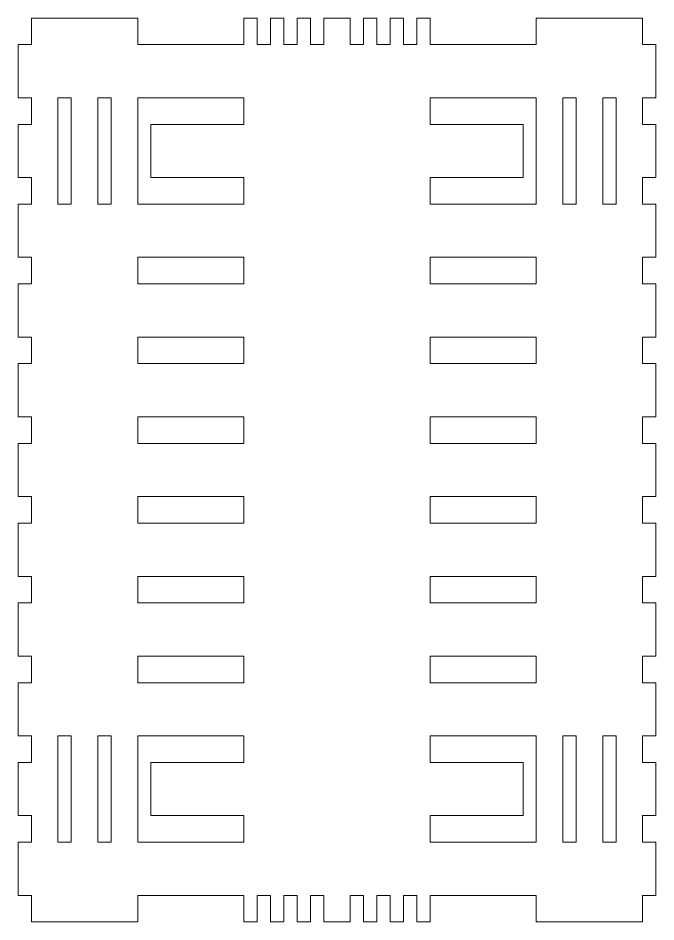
# Model space of a CAD drawing. Header units: centimetres. Extents: x -232 to 19, y -54 to 117.
# Drawn here: x -83.56 to -54.76, y -22 to 18.8 of the extents above; entities that cross this region are included whole.
import ezdxf

# ---------------------------------------------------------------- set-up
doc = ezdxf.new("R2010")
doc.units = ezdxf.units.CM
doc.header["$MEASUREMENT"] = 0
doc.layers.add('layer 1', color=7, linetype='Continuous')

msp = doc.modelspace()

# ---------------------------------------------------------------- linework, layer by layer
at = {"layer": 'layer 1', "color": 250, "lineweight": 9}
for points, knots in [([(-83.56059, -14.79714), (-83.56059, -14.79714), (-82.9606, -14.79714), (-82.9606, -14.79714), (-82.9606, -14.79714), (-82.9606, -14.79714), (-82.9606, -13.59715), (-82.9606, -13.59715), (-82.9606, -13.59715), (-82.9606, -13.59715), (-83.56059, -13.59715), (-83.56059, -13.59715), (-83.56059, -13.59715), (-83.56059, -13.59715), (-83.56059, -11.19716), (-83.56059, -11.19716), (-83.56059, -11.19716), (-83.56059, -11.19716), (-82.9606, -11.19716), (-82.9606, -11.19716), (-82.9606, -11.19716), (-82.9606, -11.19716), (-82.9606, -9.99714), (-82.9606, -9.99714), (-82.9606, -9.99714), (-82.9606, -9.99714), (-83.56059, -9.99714), (-83.56059, -9.99714), (-83.56059, -9.99714), (-83.56059, -9.99714), (-83.56059, -7.59715), (-83.56059, -7.59715), (-83.56059, -7.59715), (-83.56059, -7.59715), (-82.9606, -7.59715), (-82.9606, -7.59715), (-82.9606, -7.59715), (-82.9606, -7.59715), (-82.9606, -6.39716), (-82.9606, -6.39716), (-82.9606, -6.39716), (-82.9606, -6.39716), (-83.56059, -6.39716), (-83.56059, -6.39716), (-83.56059, -6.39716), (-83.56059, -6.39716), (-83.56061, -3.99716), (-83.56061, -3.99716), (-83.56061, -3.99716), (-83.56061, -3.99716), (-82.9606, -3.99716), (-82.9606, -3.99716), (-82.9606, -3.99716), (-82.9606, -3.99716), (-82.9606, -2.79715), (-82.9606, -2.79715), (-82.9606, -2.79715), (-82.9606, -2.79715), (-83.56059, -2.79715), (-83.56059, -2.79715), (-83.56059, -2.79715), (-83.56059, -2.79715), (-83.56059, -0.39716), (-83.56059, -0.39716), (-83.56059, -0.39716), (-83.56059, -0.39716), (-82.9606, -0.39716), (-82.9606, -0.39716), (-82.9606, -0.39716), (-82.9606, -0.39716), (-82.9606, 0.80284), (-82.9606, 0.80284), (-82.9606, 0.80284), (-82.9606, 0.80284), (-83.56059, 0.80284), (-83.56059, 0.80284), (-83.56059, 0.80284), (-83.56059, 0.80284), (-83.56061, 3.20282), (-83.56061, 3.20282), (-83.56061, 3.20282), (-83.56061, 3.20282), (-82.9606, 3.20282), (-82.9606, 3.20282), (-82.9606, 3.20282), (-82.9606, 3.20282), (-82.9606, 4.40282), (-82.9606, 4.40282), (-82.9606, 4.40282), (-82.9606, 4.40282), (-83.56061, 4.40282), (-83.56061, 4.40282), (-83.56061, 4.40282), (-83.56061, 4.40282), (-83.56061, 6.80281), (-83.56061, 6.80281), (-83.56061, 6.80281), (-83.56061, 6.80281), (-82.9606, 6.80281), (-82.9606, 6.80281), (-82.9606, 6.80281), (-82.9606, 6.80281), (-82.9606, 8.00283), (-82.9606, 8.00283), (-82.9606, 8.00283), (-82.9606, 8.00283), (-83.56059, 8.00283), (-83.56059, 8.00283), (-83.56059, 8.00283), (-83.56059, 8.00283), (-83.56061, 10.40282), (-83.56061, 10.40282), (-83.56061, 10.40282), (-83.56061, 10.40282), (-82.9606, 10.40282), (-82.9606, 10.40282), (-82.9606, 10.40282), (-82.9606, 10.40282), (-82.9606, 11.60281), (-82.9606, 11.60281), (-82.9606, 11.60281), (-82.9606, 11.60281), (-83.56059, 11.60281), (-83.56059, 11.60281), (-83.56059, 11.60281), (-83.56059, 11.60281), (-83.56059, 14.0028), (-83.56059, 14.0028), (-83.56059, 14.0028), (-83.56059, 14.0028), (-82.9606, 14.0028), (-82.9606, 14.0028), (-82.9606, 14.0028), (-82.9606, 14.0028), (-82.9606, 15.2028), (-82.9606, 15.2028), (-82.9606, 15.2028), (-82.9606, 15.2028), (-83.56061, 15.2028), (-83.56061, 15.2028), (-83.56061, 15.2028), (-83.56061, 15.2028), (-83.56059, 17.60279), (-83.56059, 17.60279), (-83.56059, 17.60279), (-83.56059, 17.60279), (-82.9606, 17.60279), (-82.9606, 17.60279), (-82.9606, 17.60279), (-82.9606, 17.60279), (-82.9606, 18.80279), (-82.9606, 18.80279), (-82.9606, 18.80279), (-82.9606, 18.80279), (-78.16061, 18.80279), (-78.16061, 18.80279), (-78.16061, 18.80279), (-78.16061, 18.80279), (-78.16061, 17.60279), (-78.16061, 17.60279), (-78.16061, 17.60279), (-78.16061, 17.60279), (-73.36062, 17.60279), (-73.36062, 17.60279), (-73.36062, 17.60279), (-73.36062, 17.60279), (-73.36062, 18.80279), (-73.36062, 18.80279), (-73.36062, 18.80279), (-73.36062, 18.80279), (-72.76063, 18.80279), (-72.76063, 18.80279), (-72.76063, 18.80279), (-72.76063, 18.80279), (-72.76063, 17.60279), (-72.76063, 17.60279), (-72.76063, 17.60279), (-72.76063, 17.60279), (-72.16062, 17.60279), (-72.16062, 17.60279), (-72.16062, 17.60279), (-72.16062, 17.60279), (-72.16064, 18.80279), (-72.16064, 18.80279), (-72.16064, 18.80279), (-72.16064, 18.80279), (-71.56062, 18.80279), (-71.56062, 18.80279), (-71.56062, 18.80279), (-71.56062, 18.80279), (-71.56062, 17.60279), (-71.56062, 17.60279), (-71.56062, 17.60279), (-71.56062, 17.60279), (-70.96062, 17.60279), (-70.96062, 17.60279), (-70.96062, 17.60279), (-70.96062, 17.60279), (-70.96062, 18.80279), (-70.96062, 18.80279), (-70.96062, 18.80279), (-70.96062, 18.80279), (-70.36062, 18.80279), (-70.36062, 18.80279), (-70.36062, 18.80279), (-70.36062, 18.80279), (-70.36062, 17.60279), (-70.36062, 17.60279), (-70.36062, 17.60279), (-70.36062, 17.60279), (-69.76065, 17.60279), (-69.76065, 17.60279), (-69.76065, 17.60279), (-69.76065, 17.60279), (-69.76065, 18.80279), (-69.76065, 18.80279), (-69.76065, 18.80279), (-69.76065, 18.80279), (-68.56061, 18.80279), (-68.56061, 18.80279), (-68.56061, 18.80279), (-68.56061, 18.80279), (-68.56061, 17.60279), (-68.56061, 17.60279), (-68.56061, 17.60279), (-68.56061, 17.60279), (-67.96062, 17.60279), (-67.96062, 17.60279), (-67.96062, 17.60279), (-67.96062, 17.60279), (-67.96062, 18.80279), (-67.96062, 18.80279), (-67.96062, 18.80279), (-67.96062, 18.80279), (-67.36062, 18.80279), (-67.36062, 18.80279), (-67.36062, 18.80279), (-67.36062, 18.80279), (-67.36062, 17.60279), (-67.36062, 17.60279), (-67.36062, 17.60279), (-67.36062, 17.60279), (-66.76064, 17.60279), (-66.76064, 17.60279), (-66.76064, 17.60279), (-66.76064, 17.60279), (-66.76064, 18.80279), (-66.76064, 18.80279), (-66.76064, 18.80279), (-66.76064, 18.80279), (-66.16064, 18.80279), (-66.16064, 18.80279), (-66.16064, 18.80279), (-66.16064, 18.80279), (-66.16064, 17.60279), (-66.16064, 17.60279), (-66.16064, 17.60279), (-66.16064, 17.60279), (-65.56063, 17.60279), (-65.56063, 17.60279), (-65.56063, 17.60279), (-65.56063, 17.60279), (-65.56063, 18.80279), (-65.56063, 18.80279), (-65.56063, 18.80279), (-65.56063, 18.80279), (-64.96063, 18.80279), (-64.96063, 18.80279), (-64.96063, 18.80279), (-64.96063, 18.80279), (-64.96063, 17.60279), (-64.96063, 17.60279), (-64.96063, 17.60279), (-64.96063, 17.60279), (-60.16065, 17.60279), (-60.16065, 17.60279), (-60.16065, 17.60279), (-60.16065, 17.60279), (-60.16065, 18.80279), (-60.16065, 18.80279), (-60.16065, 18.80279), (-60.16065, 18.80279), (-55.36064, 18.80279), (-55.36064, 18.80279), (-55.36064, 18.80279), (-55.36064, 18.80279), (-55.36066, 17.60279), (-55.36066, 17.60279), (-55.36066, 17.60279), (-55.36066, 17.60279), (-54.76067, 17.60279), (-54.76067, 17.60279), (-54.76067, 17.60279), (-54.76067, 17.60279), (-54.76067, 15.2028), (-54.76067, 15.2028), (-54.76067, 15.2028), (-54.76067, 15.2028), (-55.36066, 15.2028), (-55.36066, 15.2028), (-55.36066, 15.2028), (-55.36066, 15.2028), (-55.36066, 14.0028), (-55.36066, 14.0028), (-55.36066, 14.0028), (-55.36066, 14.0028), (-54.76065, 14.0028), (-54.76065, 14.0028), (-54.76065, 14.0028), (-54.76065, 14.0028), (-54.76065, 11.60281), (-54.76065, 11.60281), (-54.76065, 11.60281), (-54.76065, 11.60281), (-55.36066, 11.60281), (-55.36066, 11.60281), (-55.36066, 11.60281), (-55.36066, 11.60281), (-55.36066, 10.40282), (-55.36066, 10.40282), (-55.36066, 10.40282), (-55.36066, 10.40282), (-54.76065, 10.40282), (-54.76065, 10.40282), (-54.76065, 10.40282), (-54.76065, 10.40282), (-54.76065, 8.00283), (-54.76065, 8.00283), (-54.76065, 8.00283), (-54.76065, 8.00283), (-55.36066, 8.00283), (-55.36066, 8.00283), (-55.36066, 8.00283), (-55.36066, 8.00283), (-55.36066, 6.80281), (-55.36066, 6.80281), (-55.36066, 6.80281), (-55.36066, 6.80281), (-54.76065, 6.80281), (-54.76065, 6.80281), (-54.76065, 6.80281), (-54.76065, 6.80281), (-54.76065, 4.40282), (-54.76065, 4.40282), (-54.76065, 4.40282), (-54.76065, 4.40282), (-55.36066, 4.40282), (-55.36066, 4.40282), (-55.36066, 4.40282), (-55.36066, 4.40282), (-55.36066, 3.20282), (-55.36066, 3.20282), (-55.36066, 3.20282), (-55.36066, 3.20282), (-54.76065, 3.20282), (-54.76065, 3.20282), (-54.76065, 3.20282), (-54.76065, 3.20282), (-54.76065, 0.80284), (-54.76065, 0.80284), (-54.76065, 0.80284), (-54.76065, 0.80284), (-55.36066, 0.80284), (-55.36066, 0.80284), (-55.36066, 0.80284), (-55.36066, 0.80284), (-55.36066, -0.39716), (-55.36066, -0.39716), (-55.36066, -0.39716), (-55.36066, -0.39716), (-54.76065, -0.39716), (-54.76065, -0.39716), (-54.76065, -0.39716), (-54.76065, -0.39716), (-54.76065, -2.79715), (-54.76065, -2.79715), (-54.76065, -2.79715), (-54.76065, -2.79715), (-55.36066, -2.79715), (-55.36066, -2.79715), (-55.36066, -2.79715), (-55.36066, -2.79715), (-55.36066, -3.99716), (-55.36066, -3.99716), (-55.36066, -3.99716), (-55.36066, -3.99716), (-54.76065, -3.99716), (-54.76065, -3.99716), (-54.76065, -3.99716), (-54.76065, -3.99716), (-54.76065, -6.39716), (-54.76065, -6.39716), (-54.76065, -6.39716), (-54.76065, -6.39716), (-55.36066, -6.39716), (-55.36066, -6.39716), (-55.36066, -6.39716), (-55.36066, -6.39716), (-55.36066, -7.59715), (-55.36066, -7.59715), (-55.36066, -7.59715), (-55.36066, -7.59715), (-54.76065, -7.59715), (-54.76065, -7.59715), (-54.76065, -7.59715), (-54.76065, -7.59715), (-54.76065, -9.99714), (-54.76065, -9.99714), (-54.76065, -9.99714), (-54.76065, -9.99714), (-55.36066, -9.99714), (-55.36066, -9.99714), (-55.36066, -9.99714), (-55.36066, -9.99714), (-55.36066, -11.19716), (-55.36066, -11.19716), (-55.36066, -11.19716), (-55.36066, -11.19716), (-54.76065, -11.19716), (-54.76065, -11.19716), (-54.76065, -11.19716), (-54.76065, -11.19716), (-54.76065, -13.59715), (-54.76065, -13.59715), (-54.76065, -13.59715), (-54.76065, -13.59715), (-55.36066, -13.59715), (-55.36066, -13.59715), (-55.36066, -13.59715), (-55.36066, -13.59715), (-55.36066, -14.79714), (-55.36066, -14.79714), (-55.36066, -14.79714), (-55.36066, -14.79714), (-54.76065, -14.79714), (-54.76065, -14.79714), (-54.76065, -14.79714), (-54.76065, -14.79714), (-54.76065, -17.19713), (-54.76065, -17.19713), (-54.76065, -17.19713), (-54.76065, -17.19713), (-55.36066, -17.19713), (-55.36066, -17.19713), (-55.36066, -17.19713), (-55.36066, -17.19713), (-55.36064, -18.39713), (-55.36064, -18.39713), (-55.36064, -18.39713), (-55.36064, -18.39713), (-54.76065, -18.39713), (-54.76065, -18.39713), (-54.76065, -18.39713), (-54.76065, -18.39713), (-54.76065, -20.79714), (-54.76065, -20.79714), (-54.76065, -20.79714), (-54.76065, -20.79714), (-55.36064, -20.79714), (-55.36064, -20.79714), (-55.36064, -20.79714), (-55.36064, -20.79714), (-55.36064, -21.99713), (-55.36064, -21.99713), (-55.36064, -21.99713), (-55.36064, -21.99713), (-60.16065, -21.99713), (-60.16065, -21.99713), (-60.16065, -21.99713), (-60.16065, -21.99713), (-60.16065, -20.79714), (-60.16065, -20.79714), (-60.16065, -20.79714), (-60.16065, -20.79714), (-64.96063, -20.79714), (-64.96063, -20.79714), (-64.96063, -20.79714), (-64.96063, -20.79714), (-64.96063, -21.99713), (-64.96063, -21.99713), (-64.96063, -21.99713), (-64.96063, -21.99713), (-65.56063, -21.99713), (-65.56063, -21.99713), (-65.56063, -21.99713), (-65.56063, -21.99713), (-65.56063, -20.79714), (-65.56063, -20.79714), (-65.56063, -20.79714), (-65.56063, -20.79714), (-66.16062, -20.79714), (-66.16062, -20.79714), (-66.16062, -20.79714), (-66.16062, -20.79714), (-66.16062, -21.99713), (-66.16062, -21.99713), (-66.16062, -21.99713), (-66.16062, -21.99713), (-66.76064, -21.99713), (-66.76064, -21.99713), (-66.76064, -21.99713), (-66.76064, -21.99713), (-66.76064, -20.79714), (-66.76064, -20.79714), (-66.76064, -20.79714), (-66.76064, -20.79714), (-67.36062, -20.79714), (-67.36062, -20.79714), (-67.36062, -20.79714), (-67.36062, -20.79714), (-67.36062, -21.99713), (-67.36062, -21.99713), (-67.36062, -21.99713), (-67.36062, -21.99713), (-67.96062, -21.99713), (-67.96062, -21.99713), (-67.96062, -21.99713), (-67.96062, -21.99713), (-67.96062, -20.79714), (-67.96062, -20.79714), (-67.96062, -20.79714), (-67.96062, -20.79714), (-68.56061, -20.79714), (-68.56061, -20.79714), (-68.56061, -20.79714), (-68.56061, -20.79714), (-68.56061, -21.99713), (-68.56061, -21.99713), (-68.56061, -21.99713), (-68.56061, -21.99713), (-69.76063, -21.99713), (-69.76063, -21.99713), (-69.76063, -21.99713), (-69.76063, -21.99713), (-69.76063, -20.79714), (-69.76063, -20.79714), (-69.76063, -20.79714), (-69.76063, -20.79714), (-70.36062, -20.79714), (-70.36062, -20.79714), (-70.36062, -20.79714), (-70.36062, -20.79714), (-70.36062, -21.99713), (-70.36062, -21.99713), (-70.36062, -21.99713), (-70.36062, -21.99713), (-70.96062, -21.99713), (-70.96062, -21.99713), (-70.96062, -21.99713), (-70.96062, -21.99713), (-70.96062, -20.79714), (-70.96062, -20.79714), (-70.96062, -20.79714), (-70.96062, -20.79714), (-71.56062, -20.79714), (-71.56062, -20.79714), (-71.56062, -20.79714), (-71.56062, -20.79714), (-71.56062, -21.99713), (-71.56062, -21.99713), (-71.56062, -21.99713), (-71.56062, -21.99713), (-72.16062, -21.99713), (-72.16062, -21.99713), (-72.16062, -21.99713), (-72.16062, -21.99713), (-72.16062, -20.79714), (-72.16062, -20.79714), (-72.16062, -20.79714), (-72.16062, -20.79714), (-72.76062, -20.79714), (-72.76062, -20.79714), (-72.76062, -20.79714), (-72.76062, -20.79714), (-72.76062, -21.99713), (-72.76062, -21.99713), (-72.76062, -21.99713), (-72.76062, -21.99713), (-73.36062, -21.99713), (-73.36062, -21.99713), (-73.36062, -21.99713), (-73.36062, -21.99713), (-73.36062, -20.79714), (-73.36062, -20.79714), (-73.36062, -20.79714), (-73.36062, -20.79714), (-78.16061, -20.79714), (-78.16061, -20.79714), (-78.16061, -20.79714), (-78.16061, -20.79714), (-78.16061, -21.99713), (-78.16061, -21.99713), (-78.16061, -21.99713), (-78.16061, -21.99713), (-82.9606, -21.99713), (-82.9606, -21.99713), (-82.9606, -21.99713), (-82.9606, -21.99713), (-82.9606, -20.79714), (-82.9606, -20.79714), (-82.9606, -20.79714), (-82.9606, -20.79714), (-83.56059, -20.79714), (-83.56059, -20.79714), (-83.56059, -20.79714), (-83.56059, -20.79714), (-83.56059, -18.39715), (-83.56059, -18.39715), (-83.56059, -18.39715), (-83.56059, -18.39715), (-82.9606, -18.39715), (-82.9606, -18.39715), (-82.9606, -18.39715), (-82.9606, -18.39715), (-82.9606, -17.19713), (-82.9606, -17.19713), (-82.9606, -17.19713), (-82.9606, -17.19713), (-83.56059, -17.19713), (-83.56059, -17.19713), (-83.56059, -17.19713), (-83.56059, -17.19713), (-83.56059, -14.79714), (-83.56059, -14.79714)], [0, 0, 0, 0, 0.00636943, 0.00636943, 0.00636943, 0.00636943, 0.01273885, 0.01273885, 0.01273885, 0.01273885, 0.01910828, 0.01910828, 0.01910828, 0.01910828, 0.02547771, 0.02547771, 0.02547771, 0.02547771, 0.03184713, 0.03184713, 0.03184713, 0.03184713, 0.03821656, 0.03821656, 0.03821656, 0.03821656, 0.04458599, 0.04458599, 0.04458599, 0.04458599, 0.05095541, 0.05095541, 0.05095541, 0.05095541, 0.05732484, 0.05732484, 0.05732484, 0.05732484, 0.06369427, 0.06369427, 0.06369427, 0.06369427, 0.07006369, 0.07006369, 0.07006369, 0.07006369, 0.07643312, 0.07643312, 0.07643312, 0.07643312, 0.08280255, 0.08280255, 0.08280255, 0.08280255, 0.08917197, 0.08917197, 0.08917197, 0.08917197, 0.0955414, 0.0955414, 0.0955414, 0.0955414, 0.10191083, 0.10191083, 0.10191083, 0.10191083, 0.10828025, 0.10828025, 0.10828025, 0.10828025, 0.11464968, 0.11464968, 0.11464968, 0.11464968, 0.12101911, 0.12101911, 0.12101911, 0.12101911, 0.12738854, 0.12738854, 0.12738854, 0.12738854, 0.13375796, 0.13375796, 0.13375796, 0.13375796, 0.14012739, 0.14012739, 0.14012739, 0.14012739, 0.14649682, 0.14649682, 0.14649682, 0.14649682, 0.15286624, 0.15286624, 0.15286624, 0.15286624, 0.15923567, 0.15923567, 0.15923567, 0.15923567, 0.1656051, 0.1656051, 0.1656051, 0.1656051, 0.17197452, 0.17197452, 0.17197452, 0.17197452, 0.17834395, 0.17834395, 0.17834395, 0.17834395, 0.18471338, 0.18471338, 0.18471338, 0.18471338, 0.1910828, 0.1910828, 0.1910828, 0.1910828, 0.19745223, 0.19745223, 0.19745223, 0.19745223, 0.20382166, 0.20382166, 0.20382166, 0.20382166, 0.21019108, 0.21019108, 0.21019108, 0.21019108, 0.21656051, 0.21656051, 0.21656051, 0.21656051, 0.22292994, 0.22292994, 0.22292994, 0.22292994, 0.22929936, 0.22929936, 0.22929936, 0.22929936, 0.23566879, 0.23566879, 0.23566879, 0.23566879, 0.24203822, 0.24203822, 0.24203822, 0.24203822, 0.24840764, 0.24840764, 0.24840764, 0.24840764, 0.25477707, 0.25477707, 0.25477707, 0.25477707, 0.2611465, 0.2611465, 0.2611465, 0.2611465, 0.26751592, 0.26751592, 0.26751592, 0.26751592, 0.27388535, 0.27388535, 0.27388535, 0.27388535, 0.28025478, 0.28025478, 0.28025478, 0.28025478, 0.2866242, 0.2866242, 0.2866242, 0.2866242, 0.29299363, 0.29299363, 0.29299363, 0.29299363, 0.29936306, 0.29936306, 0.29936306, 0.29936306, 0.30573248, 0.30573248, 0.30573248, 0.30573248, 0.31210191, 0.31210191, 0.31210191, 0.31210191, 0.31847134, 0.31847134, 0.31847134, 0.31847134, 0.32484076, 0.32484076, 0.32484076, 0.32484076, 0.33121019, 0.33121019, 0.33121019, 0.33121019, 0.33757962, 0.33757962, 0.33757962, 0.33757962, 0.34394904, 0.34394904, 0.34394904, 0.34394904, 0.35031847, 0.35031847, 0.35031847, 0.35031847, 0.3566879, 0.3566879, 0.3566879, 0.3566879, 0.36305732, 0.36305732, 0.36305732, 0.36305732, 0.36942675, 0.36942675, 0.36942675, 0.36942675, 0.37579618, 0.37579618, 0.37579618, 0.37579618, 0.38216561, 0.38216561, 0.38216561, 0.38216561, 0.38853503, 0.38853503, 0.38853503, 0.38853503, 0.39490446, 0.39490446, 0.39490446, 0.39490446, 0.40127389, 0.40127389, 0.40127389, 0.40127389, 0.40764331, 0.40764331, 0.40764331, 0.40764331, 0.41401274, 0.41401274, 0.41401274, 0.41401274, 0.42038217, 0.42038217, 0.42038217, 0.42038217, 0.42675159, 0.42675159, 0.42675159, 0.42675159, 0.43312102, 0.43312102, 0.43312102, 0.43312102, 0.43949045, 0.43949045, 0.43949045, 0.43949045, 0.44585987, 0.44585987, 0.44585987, 0.44585987, 0.4522293, 0.4522293, 0.4522293, 0.4522293, 0.45859873, 0.45859873, 0.45859873, 0.45859873, 0.46496815, 0.46496815, 0.46496815, 0.46496815, 0.47133758, 0.47133758, 0.47133758, 0.47133758, 0.47770701, 0.47770701, 0.47770701, 0.47770701, 0.48407643, 0.48407643, 0.48407643, 0.48407643, 0.49044586, 0.49044586, 0.49044586, 0.49044586, 0.49681529, 0.49681529, 0.49681529, 0.49681529, 0.50318471, 0.50318471, 0.50318471, 0.50318471, 0.50955414, 0.50955414, 0.50955414, 0.50955414, 0.51592357, 0.51592357, 0.51592357, 0.51592357, 0.52229299, 0.52229299, 0.52229299, 0.52229299, 0.52866242, 0.52866242, 0.52866242, 0.52866242, 0.53503185, 0.53503185, 0.53503185, 0.53503185, 0.54140127, 0.54140127, 0.54140127, 0.54140127, 0.5477707, 0.5477707, 0.5477707, 0.5477707, 0.55414013, 0.55414013, 0.55414013, 0.55414013, 0.56050955, 0.56050955, 0.56050955, 0.56050955, 0.56687898, 0.56687898, 0.56687898, 0.56687898, 0.57324841, 0.57324841, 0.57324841, 0.57324841, 0.57961783, 0.57961783, 0.57961783, 0.57961783, 0.58598726, 0.58598726, 0.58598726, 0.58598726, 0.59235669, 0.59235669, 0.59235669, 0.59235669, 0.59872611, 0.59872611, 0.59872611, 0.59872611, 0.60509554, 0.60509554, 0.60509554, 0.60509554, 0.61146497, 0.61146497, 0.61146497, 0.61146497, 0.61783439, 0.61783439, 0.61783439, 0.61783439, 0.62420382, 0.62420382, 0.62420382, 0.62420382, 0.63057325, 0.63057325, 0.63057325, 0.63057325, 0.63694268, 0.63694268, 0.63694268, 0.63694268, 0.6433121, 0.6433121, 0.6433121, 0.6433121, 0.64968153, 0.64968153, 0.64968153, 0.64968153, 0.65605096, 0.65605096, 0.65605096, 0.65605096, 0.66242038, 0.66242038, 0.66242038, 0.66242038, 0.66878981, 0.66878981, 0.66878981, 0.66878981, 0.67515924, 0.67515924, 0.67515924, 0.67515924, 0.68152866, 0.68152866, 0.68152866, 0.68152866, 0.68789809, 0.68789809, 0.68789809, 0.68789809, 0.69426752, 0.69426752, 0.69426752, 0.69426752, 0.70063694, 0.70063694, 0.70063694, 0.70063694, 0.70700637, 0.70700637, 0.70700637, 0.70700637, 0.7133758, 0.7133758, 0.7133758, 0.7133758, 0.71974522, 0.71974522, 0.71974522, 0.71974522, 0.72611465, 0.72611465, 0.72611465, 0.72611465, 0.73248408, 0.73248408, 0.73248408, 0.73248408, 0.7388535, 0.7388535, 0.7388535, 0.7388535, 0.74522293, 0.74522293, 0.74522293, 0.74522293, 0.75159236, 0.75159236, 0.75159236, 0.75159236, 0.75796178, 0.75796178, 0.75796178, 0.75796178, 0.76433121, 0.76433121, 0.76433121, 0.76433121, 0.77070064, 0.77070064, 0.77070064, 0.77070064, 0.77707006, 0.77707006, 0.77707006, 0.77707006, 0.78343949, 0.78343949, 0.78343949, 0.78343949, 0.78980892, 0.78980892, 0.78980892, 0.78980892, 0.79617834, 0.79617834, 0.79617834, 0.79617834, 0.80254777, 0.80254777, 0.80254777, 0.80254777, 0.8089172, 0.8089172, 0.8089172, 0.8089172, 0.81528662, 0.81528662, 0.81528662, 0.81528662, 0.82165605, 0.82165605, 0.82165605, 0.82165605, 0.82802548, 0.82802548, 0.82802548, 0.82802548, 0.8343949, 0.8343949, 0.8343949, 0.8343949, 0.84076433, 0.84076433, 0.84076433, 0.84076433, 0.84713376, 0.84713376, 0.84713376, 0.84713376, 0.85350318, 0.85350318, 0.85350318, 0.85350318, 0.85987261, 0.85987261, 0.85987261, 0.85987261, 0.86624204, 0.86624204, 0.86624204, 0.86624204, 0.87261146, 0.87261146, 0.87261146, 0.87261146, 0.87898089, 0.87898089, 0.87898089, 0.87898089, 0.88535032, 0.88535032, 0.88535032, 0.88535032, 0.89171975, 0.89171975, 0.89171975, 0.89171975, 0.89808917, 0.89808917, 0.89808917, 0.89808917, 0.9044586, 0.9044586, 0.9044586, 0.9044586, 0.91082803, 0.91082803, 0.91082803, 0.91082803, 0.91719745, 0.91719745, 0.91719745, 0.91719745, 0.92356688, 0.92356688, 0.92356688, 0.92356688, 0.92993631, 0.92993631, 0.92993631, 0.92993631, 0.93630573, 0.93630573, 0.93630573, 0.93630573, 0.94267516, 0.94267516, 0.94267516, 0.94267516, 0.94904459, 0.94904459, 0.94904459, 0.94904459, 0.95541401, 0.95541401, 0.95541401, 0.95541401, 0.96178344, 0.96178344, 0.96178344, 0.96178344, 0.96815287, 0.96815287, 0.96815287, 0.96815287, 0.97452229, 0.97452229, 0.97452229, 0.97452229, 0.98089172, 0.98089172, 0.98089172, 0.98089172, 0.98726115, 0.98726115, 0.98726115, 0.98726115, 1, 1, 1, 1]), ([(-81.76062, 10.40282), (-81.76062, 10.40282), (-81.1606, 10.40282), (-81.1606, 10.40282), (-81.1606, 10.40282), (-81.1606, 10.40282), (-81.1606, 15.2028), (-81.1606, 15.2028), (-81.1606, 15.2028), (-81.1606, 15.2028), (-81.76062, 15.2028), (-81.76062, 15.2028), (-81.76062, 15.2028), (-81.76062, 15.2028), (-81.76062, 10.40282), (-81.76062, 10.40282)], [0, 0, 0, 0, 0.2, 0.2, 0.2, 0.2, 0.4, 0.4, 0.4, 0.4, 0.6, 0.6, 0.6, 0.6, 1, 1, 1, 1]), ([(-79.96059, 10.40282), (-79.96059, 10.40282), (-79.36059, 10.40282), (-79.36059, 10.40282), (-79.36059, 10.40282), (-79.36059, 10.40282), (-79.36059, 15.2028), (-79.36059, 15.2028), (-79.36059, 15.2028), (-79.36059, 15.2028), (-79.96059, 15.2028), (-79.96059, 15.2028), (-79.96059, 15.2028), (-79.96059, 15.2028), (-79.96059, 10.40282), (-79.96059, 10.40282)], [0, 0, 0, 0, 0.2, 0.2, 0.2, 0.2, 0.4, 0.4, 0.4, 0.4, 0.6, 0.6, 0.6, 0.6, 1, 1, 1, 1]), ([(-73.36062, 15.2028), (-73.36062, 15.2028), (-73.36062, 14.0028), (-73.36062, 14.0028), (-73.36062, 14.0028), (-73.36062, 14.0028), (-77.5606, 14.0028), (-77.5606, 14.0028), (-77.5606, 14.0028), (-77.5606, 14.0028), (-77.5606, 11.60281), (-77.5606, 11.60281), (-77.5606, 11.60281), (-77.5606, 11.60281), (-73.36062, 11.60281), (-73.36062, 11.60281), (-73.36062, 11.60281), (-73.36062, 11.60281), (-73.36062, 10.40282), (-73.36062, 10.40282), (-73.36062, 10.40282), (-73.36062, 10.40282), (-78.16061, 10.40282), (-78.16061, 10.40282), (-78.16061, 10.40282), (-78.16061, 10.40282), (-78.16061, 15.2028), (-78.16061, 15.2028), (-78.16061, 15.2028), (-78.16061, 15.2028), (-73.36062, 15.2028), (-73.36062, 15.2028)], [0, 0, 0, 0, 0.11111111, 0.11111111, 0.11111111, 0.11111111, 0.22222222, 0.22222222, 0.22222222, 0.22222222, 0.33333333, 0.33333333, 0.33333333, 0.33333333, 0.44444444, 0.44444444, 0.44444444, 0.44444444, 0.55555556, 0.55555556, 0.55555556, 0.55555556, 0.66666667, 0.66666667, 0.66666667, 0.66666667, 0.77777778, 0.77777778, 0.77777778, 0.77777778, 1, 1, 1, 1]), ([(-64.96063, 14.0028), (-64.96063, 14.0028), (-60.76064, 14.0028), (-60.76064, 14.0028), (-60.76064, 14.0028), (-60.76064, 14.0028), (-60.76064, 11.60281), (-60.76064, 11.60281), (-60.76064, 11.60281), (-60.76064, 11.60281), (-64.96063, 11.60281), (-64.96063, 11.60281), (-64.96063, 11.60281), (-64.96063, 11.60281), (-64.96063, 10.40282), (-64.96063, 10.40282), (-64.96063, 10.40282), (-64.96063, 10.40282), (-60.16065, 10.40282), (-60.16065, 10.40282), (-60.16065, 10.40282), (-60.16065, 10.40282), (-60.16065, 15.2028), (-60.16065, 15.2028), (-60.16065, 15.2028), (-60.16065, 15.2028), (-64.96063, 15.2028), (-64.96063, 15.2028), (-64.96063, 15.2028), (-64.96063, 15.2028), (-64.96063, 14.0028), (-64.96063, 14.0028)], [0, 0, 0, 0, 0.11111111, 0.11111111, 0.11111111, 0.11111111, 0.22222222, 0.22222222, 0.22222222, 0.22222222, 0.33333333, 0.33333333, 0.33333333, 0.33333333, 0.44444444, 0.44444444, 0.44444444, 0.44444444, 0.55555556, 0.55555556, 0.55555556, 0.55555556, 0.66666667, 0.66666667, 0.66666667, 0.66666667, 0.77777778, 0.77777778, 0.77777778, 0.77777778, 1, 1, 1, 1]), ([(-58.96063, 10.40282), (-58.96063, 10.40282), (-58.36064, 10.40282), (-58.36064, 10.40282), (-58.36064, 10.40282), (-58.36064, 10.40282), (-58.36065, 15.2028), (-58.36065, 15.2028), (-58.36065, 15.2028), (-58.36065, 15.2028), (-58.96063, 15.2028), (-58.96063, 15.2028), (-58.96063, 15.2028), (-58.96063, 15.2028), (-58.96063, 10.40282), (-58.96063, 10.40282)], [0, 0, 0, 0, 0.2, 0.2, 0.2, 0.2, 0.4, 0.4, 0.4, 0.4, 0.6, 0.6, 0.6, 0.6, 1, 1, 1, 1]), ([(-57.16066, 10.40282), (-57.16066, 10.40282), (-56.56064, 10.40282), (-56.56064, 10.40282), (-56.56064, 10.40282), (-56.56064, 10.40282), (-56.56064, 15.2028), (-56.56064, 15.2028), (-56.56064, 15.2028), (-56.56064, 15.2028), (-57.16066, 15.2028), (-57.16066, 15.2028), (-57.16066, 15.2028), (-57.16066, 15.2028), (-57.16066, 10.40282), (-57.16066, 10.40282)], [0, 0, 0, 0, 0.2, 0.2, 0.2, 0.2, 0.4, 0.4, 0.4, 0.4, 0.6, 0.6, 0.6, 0.6, 1, 1, 1, 1]), ([(-78.16061, 6.80281), (-78.16061, 6.80281), (-73.36062, 6.80281), (-73.36062, 6.80281), (-73.36062, 6.80281), (-73.36062, 6.80281), (-73.36062, 8.00283), (-73.36062, 8.00283), (-73.36062, 8.00283), (-73.36062, 8.00283), (-78.16061, 8.00283), (-78.16061, 8.00283), (-78.16061, 8.00283), (-78.16061, 8.00283), (-78.16061, 6.80281), (-78.16061, 6.80281)], [0, 0, 0, 0, 0.2, 0.2, 0.2, 0.2, 0.4, 0.4, 0.4, 0.4, 0.6, 0.6, 0.6, 0.6, 1, 1, 1, 1]), ([(-64.96063, 6.80281), (-64.96063, 6.80281), (-60.16065, 6.80281), (-60.16065, 6.80281), (-60.16065, 6.80281), (-60.16065, 6.80281), (-60.16065, 8.00283), (-60.16065, 8.00283), (-60.16065, 8.00283), (-60.16065, 8.00283), (-64.96063, 8.00283), (-64.96063, 8.00283), (-64.96063, 8.00283), (-64.96063, 8.00283), (-64.96063, 6.80281), (-64.96063, 6.80281)], [0, 0, 0, 0, 0.2, 0.2, 0.2, 0.2, 0.4, 0.4, 0.4, 0.4, 0.6, 0.6, 0.6, 0.6, 1, 1, 1, 1]), ([(-78.16061, 3.20282), (-78.16061, 3.20282), (-73.36062, 3.20282), (-73.36062, 3.20282), (-73.36062, 3.20282), (-73.36062, 3.20282), (-73.36062, 4.40282), (-73.36062, 4.40282), (-73.36062, 4.40282), (-73.36062, 4.40282), (-78.16061, 4.40282), (-78.16061, 4.40282), (-78.16061, 4.40282), (-78.16061, 4.40282), (-78.16061, 3.20282), (-78.16061, 3.20282)], [0, 0, 0, 0, 0.2, 0.2, 0.2, 0.2, 0.4, 0.4, 0.4, 0.4, 0.6, 0.6, 0.6, 0.6, 1, 1, 1, 1]), ([(-64.96063, 3.20282), (-64.96063, 3.20282), (-60.16065, 3.20282), (-60.16065, 3.20282), (-60.16065, 3.20282), (-60.16065, 3.20282), (-60.16065, 4.40282), (-60.16065, 4.40282), (-60.16065, 4.40282), (-60.16065, 4.40282), (-64.96063, 4.40282), (-64.96063, 4.40282), (-64.96063, 4.40282), (-64.96063, 4.40282), (-64.96063, 3.20282), (-64.96063, 3.20282)], [0, 0, 0, 0, 0.2, 0.2, 0.2, 0.2, 0.4, 0.4, 0.4, 0.4, 0.6, 0.6, 0.6, 0.6, 1, 1, 1, 1]), ([(-78.16061, -0.39716), (-78.16061, -0.39716), (-73.36062, -0.39716), (-73.36062, -0.39716), (-73.36062, -0.39716), (-73.36062, -0.39716), (-73.36062, 0.80284), (-73.36062, 0.80284), (-73.36062, 0.80284), (-73.36062, 0.80284), (-78.16061, 0.80284), (-78.16061, 0.80284), (-78.16061, 0.80284), (-78.16061, 0.80284), (-78.16061, -0.39716), (-78.16061, -0.39716)], [0, 0, 0, 0, 0.2, 0.2, 0.2, 0.2, 0.4, 0.4, 0.4, 0.4, 0.6, 0.6, 0.6, 0.6, 1, 1, 1, 1]), ([(-64.96063, -0.39716), (-64.96063, -0.39716), (-60.16065, -0.39716), (-60.16065, -0.39716), (-60.16065, -0.39716), (-60.16065, -0.39716), (-60.16065, 0.80284), (-60.16065, 0.80284), (-60.16065, 0.80284), (-60.16065, 0.80284), (-64.96063, 0.80284), (-64.96063, 0.80284), (-64.96063, 0.80284), (-64.96063, 0.80284), (-64.96063, -0.39716), (-64.96063, -0.39716)], [0, 0, 0, 0, 0.2, 0.2, 0.2, 0.2, 0.4, 0.4, 0.4, 0.4, 0.6, 0.6, 0.6, 0.6, 1, 1, 1, 1]), ([(-78.16061, -3.99716), (-78.16061, -3.99716), (-73.36062, -3.99716), (-73.36062, -3.99716), (-73.36062, -3.99716), (-73.36062, -3.99716), (-73.36062, -2.79715), (-73.36062, -2.79715), (-73.36062, -2.79715), (-73.36062, -2.79715), (-78.16061, -2.79715), (-78.16061, -2.79715), (-78.16061, -2.79715), (-78.16061, -2.79715), (-78.16061, -3.99716), (-78.16061, -3.99716)], [0, 0, 0, 0, 0.2, 0.2, 0.2, 0.2, 0.4, 0.4, 0.4, 0.4, 0.6, 0.6, 0.6, 0.6, 1, 1, 1, 1]), ([(-64.96063, -3.99716), (-64.96063, -3.99716), (-60.16065, -3.99716), (-60.16065, -3.99716), (-60.16065, -3.99716), (-60.16065, -3.99716), (-60.16065, -2.79715), (-60.16065, -2.79715), (-60.16065, -2.79715), (-60.16065, -2.79715), (-64.96063, -2.79715), (-64.96063, -2.79715), (-64.96063, -2.79715), (-64.96063, -2.79715), (-64.96063, -3.99716), (-64.96063, -3.99716)], [0, 0, 0, 0, 0.2, 0.2, 0.2, 0.2, 0.4, 0.4, 0.4, 0.4, 0.6, 0.6, 0.6, 0.6, 1, 1, 1, 1]), ([(-78.16061, -7.59715), (-78.16061, -7.59715), (-73.36062, -7.59715), (-73.36062, -7.59715), (-73.36062, -7.59715), (-73.36062, -7.59715), (-73.36062, -6.39716), (-73.36062, -6.39716), (-73.36062, -6.39716), (-73.36062, -6.39716), (-78.16061, -6.39716), (-78.16061, -6.39716), (-78.16061, -6.39716), (-78.16061, -6.39716), (-78.16061, -7.59715), (-78.16061, -7.59715)], [0, 0, 0, 0, 0.2, 0.2, 0.2, 0.2, 0.4, 0.4, 0.4, 0.4, 0.6, 0.6, 0.6, 0.6, 1, 1, 1, 1]), ([(-64.96063, -7.59715), (-64.96063, -7.59715), (-60.16065, -7.59715), (-60.16065, -7.59715), (-60.16065, -7.59715), (-60.16065, -7.59715), (-60.16065, -6.39716), (-60.16065, -6.39716), (-60.16065, -6.39716), (-60.16065, -6.39716), (-64.96063, -6.39716), (-64.96063, -6.39716), (-64.96063, -6.39716), (-64.96063, -6.39716), (-64.96063, -7.59715), (-64.96063, -7.59715)], [0, 0, 0, 0, 0.2, 0.2, 0.2, 0.2, 0.4, 0.4, 0.4, 0.4, 0.6, 0.6, 0.6, 0.6, 1, 1, 1, 1]), ([(-78.16061, -11.19716), (-78.16061, -11.19716), (-73.36062, -11.19716), (-73.36062, -11.19716), (-73.36062, -11.19716), (-73.36062, -11.19716), (-73.36062, -9.99714), (-73.36062, -9.99714), (-73.36062, -9.99714), (-73.36062, -9.99714), (-78.16061, -9.99714), (-78.16061, -9.99714), (-78.16061, -9.99714), (-78.16061, -9.99714), (-78.16061, -11.19716), (-78.16061, -11.19716)], [0, 0, 0, 0, 0.2, 0.2, 0.2, 0.2, 0.4, 0.4, 0.4, 0.4, 0.6, 0.6, 0.6, 0.6, 1, 1, 1, 1]), ([(-64.96063, -11.19716), (-64.96063, -11.19716), (-60.16065, -11.19716), (-60.16065, -11.19716), (-60.16065, -11.19716), (-60.16065, -11.19716), (-60.16065, -9.99714), (-60.16065, -9.99714), (-60.16065, -9.99714), (-60.16065, -9.99714), (-64.96063, -9.99714), (-64.96063, -9.99714), (-64.96063, -9.99714), (-64.96063, -9.99714), (-64.96063, -11.19716), (-64.96063, -11.19716)], [0, 0, 0, 0, 0.2, 0.2, 0.2, 0.2, 0.4, 0.4, 0.4, 0.4, 0.6, 0.6, 0.6, 0.6, 1, 1, 1, 1]), ([(-81.7606, -18.39713), (-81.7606, -18.39713), (-81.1606, -18.39713), (-81.1606, -18.39713), (-81.1606, -18.39713), (-81.1606, -18.39713), (-81.1606, -13.59715), (-81.1606, -13.59715), (-81.1606, -13.59715), (-81.1606, -13.59715), (-81.7606, -13.59715), (-81.7606, -13.59715), (-81.7606, -13.59715), (-81.7606, -13.59715), (-81.7606, -18.39713), (-81.7606, -18.39713)], [0, 0, 0, 0, 0.2, 0.2, 0.2, 0.2, 0.4, 0.4, 0.4, 0.4, 0.6, 0.6, 0.6, 0.6, 1, 1, 1, 1]), ([(-79.96059, -18.39713), (-79.96059, -18.39713), (-79.36059, -18.39713), (-79.36059, -18.39713), (-79.36059, -18.39713), (-79.36059, -18.39713), (-79.36059, -13.59715), (-79.36059, -13.59715), (-79.36059, -13.59715), (-79.36059, -13.59715), (-79.96059, -13.59715), (-79.96059, -13.59715), (-79.96059, -13.59715), (-79.96059, -13.59715), (-79.96059, -18.39713), (-79.96059, -18.39713)], [0, 0, 0, 0, 0.2, 0.2, 0.2, 0.2, 0.4, 0.4, 0.4, 0.4, 0.6, 0.6, 0.6, 0.6, 1, 1, 1, 1]), ([(-73.36062, -14.79714), (-73.36062, -14.79714), (-77.5606, -14.79714), (-77.5606, -14.79714), (-77.5606, -14.79714), (-77.5606, -14.79714), (-77.5606, -17.19713), (-77.5606, -17.19713), (-77.5606, -17.19713), (-77.5606, -17.19713), (-73.36062, -17.19713), (-73.36062, -17.19713), (-73.36062, -17.19713), (-73.36062, -17.19713), (-73.36062, -18.39713), (-73.36062, -18.39713), (-73.36062, -18.39713), (-73.36062, -18.39713), (-78.16061, -18.39713), (-78.16061, -18.39713), (-78.16061, -18.39713), (-78.16061, -18.39713), (-78.16061, -13.59715), (-78.16061, -13.59715), (-78.16061, -13.59715), (-78.16061, -13.59715), (-73.36062, -13.59715), (-73.36062, -13.59715), (-73.36062, -13.59715), (-73.36062, -13.59715), (-73.36062, -14.79714), (-73.36062, -14.79714)], [0, 0, 0, 0, 0.11111111, 0.11111111, 0.11111111, 0.11111111, 0.22222222, 0.22222222, 0.22222222, 0.22222222, 0.33333333, 0.33333333, 0.33333333, 0.33333333, 0.44444444, 0.44444444, 0.44444444, 0.44444444, 0.55555556, 0.55555556, 0.55555556, 0.55555556, 0.66666667, 0.66666667, 0.66666667, 0.66666667, 0.77777778, 0.77777778, 0.77777778, 0.77777778, 1, 1, 1, 1]), ([(-64.96063, -13.59715), (-64.96063, -13.59715), (-64.96063, -14.79714), (-64.96063, -14.79714), (-64.96063, -14.79714), (-64.96063, -14.79714), (-60.76064, -14.79714), (-60.76064, -14.79714), (-60.76064, -14.79714), (-60.76064, -14.79714), (-60.76064, -17.19713), (-60.76064, -17.19713), (-60.76064, -17.19713), (-60.76064, -17.19713), (-64.96063, -17.19713), (-64.96063, -17.19713), (-64.96063, -17.19713), (-64.96063, -17.19713), (-64.96063, -18.39713), (-64.96063, -18.39713), (-64.96063, -18.39713), (-64.96063, -18.39713), (-60.16065, -18.39713), (-60.16065, -18.39713), (-60.16065, -18.39713), (-60.16065, -18.39713), (-60.16065, -13.59715), (-60.16065, -13.59715), (-60.16065, -13.59715), (-60.16065, -13.59715), (-64.96063, -13.59715), (-64.96063, -13.59715)], [0, 0, 0, 0, 0.11111111, 0.11111111, 0.11111111, 0.11111111, 0.22222222, 0.22222222, 0.22222222, 0.22222222, 0.33333333, 0.33333333, 0.33333333, 0.33333333, 0.44444444, 0.44444444, 0.44444444, 0.44444444, 0.55555556, 0.55555556, 0.55555556, 0.55555556, 0.66666667, 0.66666667, 0.66666667, 0.66666667, 0.77777778, 0.77777778, 0.77777778, 0.77777778, 1, 1, 1, 1]), ([(-58.96063, -18.39713), (-58.96063, -18.39713), (-58.36064, -18.39713), (-58.36064, -18.39713), (-58.36064, -18.39713), (-58.36064, -18.39713), (-58.36064, -13.59715), (-58.36064, -13.59715), (-58.36064, -13.59715), (-58.36064, -13.59715), (-58.96063, -13.59715), (-58.96063, -13.59715), (-58.96063, -13.59715), (-58.96063, -13.59715), (-58.96063, -18.39713), (-58.96063, -18.39713)], [0, 0, 0, 0, 0.2, 0.2, 0.2, 0.2, 0.4, 0.4, 0.4, 0.4, 0.6, 0.6, 0.6, 0.6, 1, 1, 1, 1]), ([(-57.16066, -18.39713), (-57.16066, -18.39713), (-56.56064, -18.39713), (-56.56064, -18.39713), (-56.56064, -18.39713), (-56.56064, -18.39713), (-56.56064, -13.59715), (-56.56064, -13.59715), (-56.56064, -13.59715), (-56.56064, -13.59715), (-57.16066, -13.59715), (-57.16066, -13.59715), (-57.16066, -13.59715), (-57.16066, -13.59715), (-57.16066, -18.39713), (-57.16066, -18.39713)], [0, 0, 0, 0, 0.2, 0.2, 0.2, 0.2, 0.4, 0.4, 0.4, 0.4, 0.6, 0.6, 0.6, 0.6, 1, 1, 1, 1])]:
    msp.add_open_spline(points, degree=3, knots=knots, dxfattribs=at)

doc.saveas('drawing.dxf')
